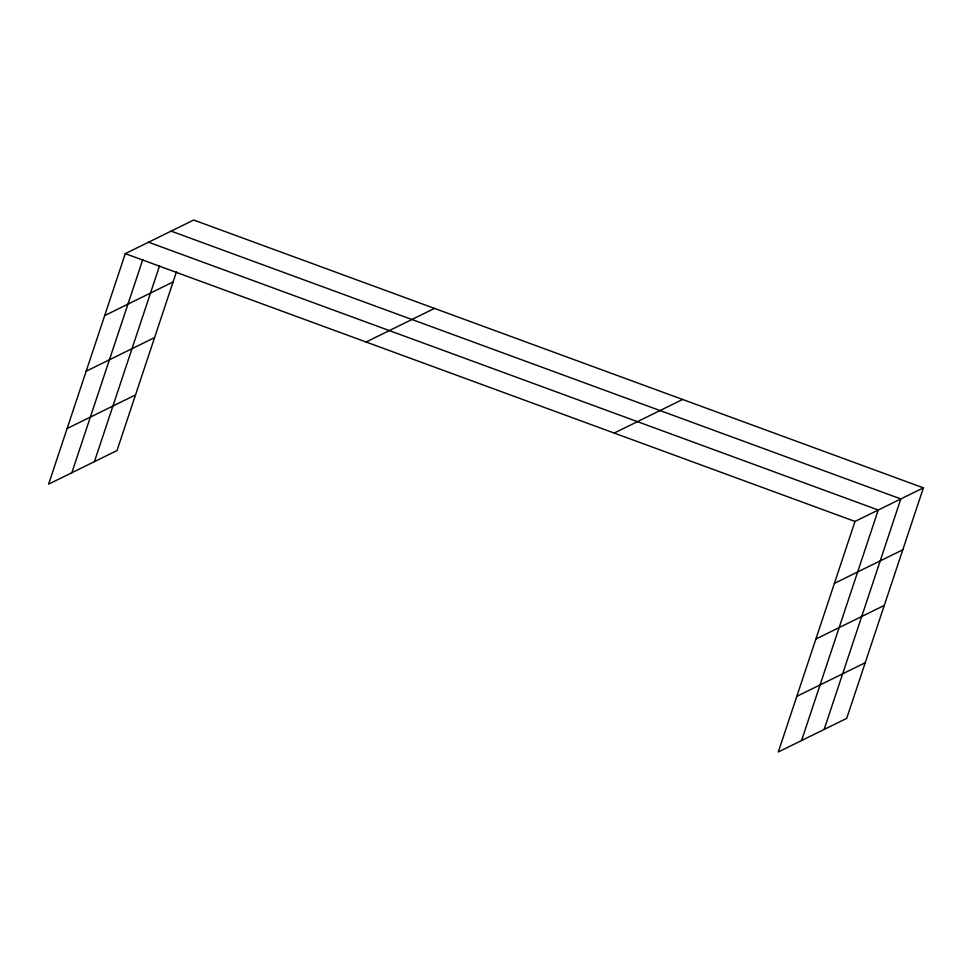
<?xml version="1.0" encoding="UTF-8"?>
<svg xmlns="http://www.w3.org/2000/svg" width="972" height="972" viewBox="0 0 972 972"><rect width="100%" height="100%" fill="white"/><g stroke="black" fill="none" stroke-linecap="round" stroke-linejoin="round"><path stroke-width="1.46" d="M923.4 487.847L854.996 521.442L778.305 751.976L846.709 718.369L923.4 487.847L193.695 220.024L125.291 253.631L48.6 484.153L117.005 450.558L176.442 271.893M71.855 472.732L142.799 259.5M94.43 461.639L159.615 265.696M801.56 740.543L878.251 510.021L148.546 242.21M824.135 729.45L900.825 498.928L171.121 231.117M104.684 315.572L173.089 281.965M86.168 371.207L154.584 337.6M67.104 428.531L135.509 394.924M366.092 342.01L434.496 308.403M614.195 433.062L682.599 399.468M834.389 583.382L902.794 549.788M815.885 639.017L884.289 605.41M796.809 696.341L865.226 662.734M125.291 253.631L854.996 521.442"/></g></svg>
